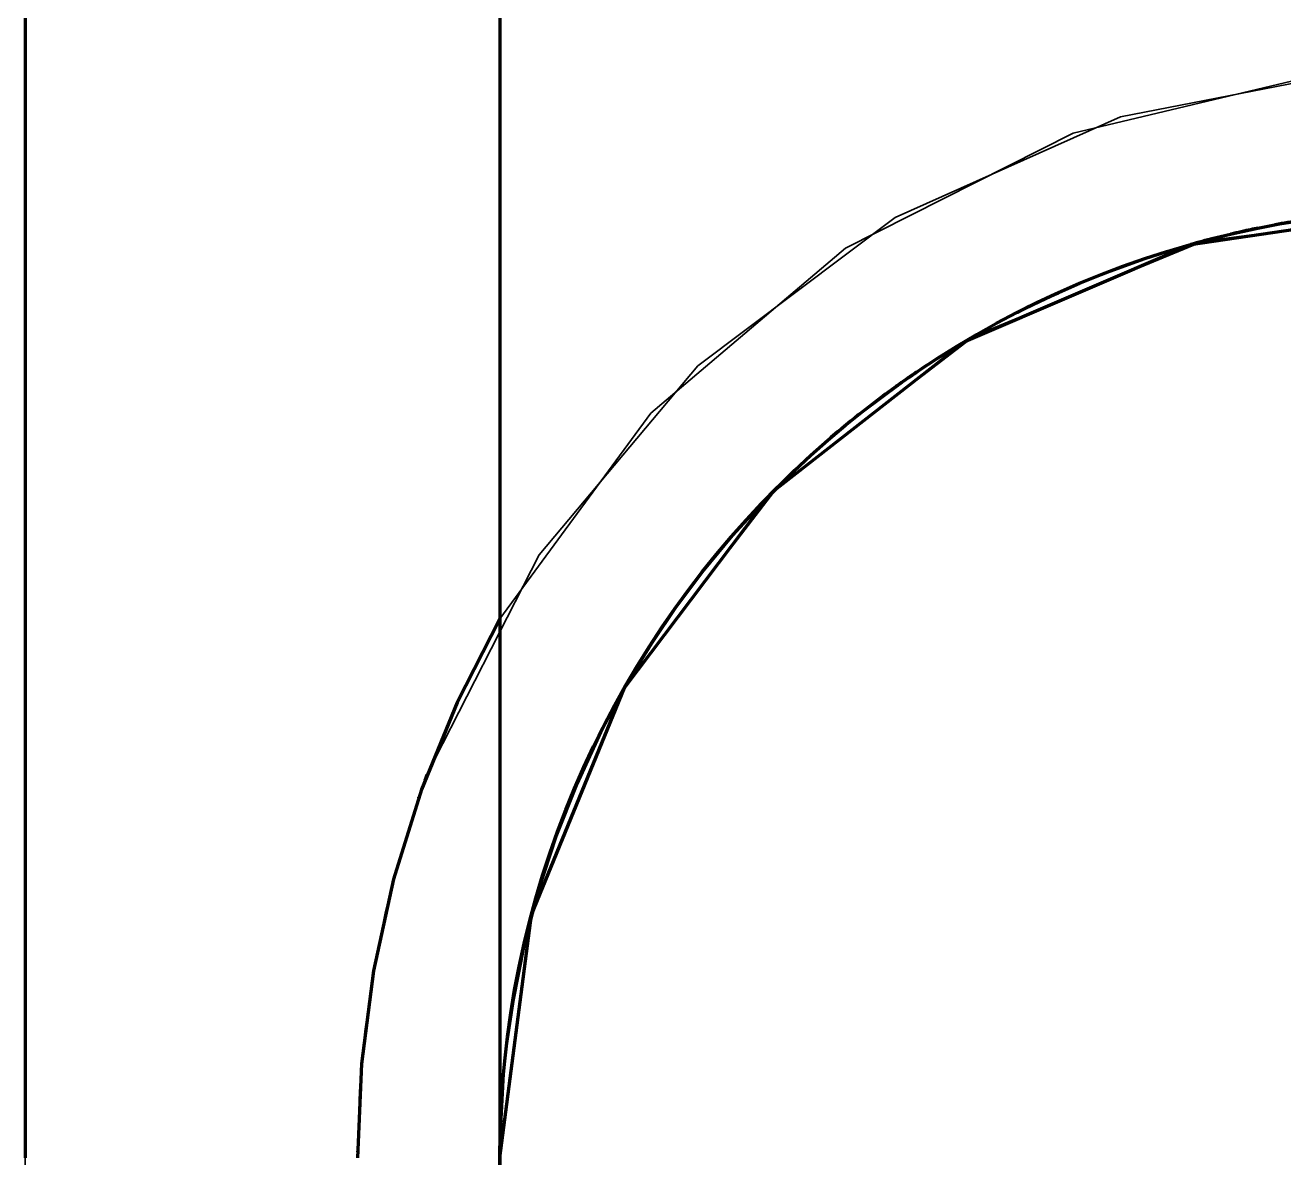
# Model space of a CAD drawing. Header units: millimetres. Extents: x 0 to 2382, y 0 to 420.
# Drawn here: x 185.1909 to 185.456, y 120.2906 to 120.5293 of the extents above; entities that cross this region are included whole.
import ezdxf

# ---------------------------------------------------------------- set-up
doc = ezdxf.new("R2010")
doc.units = ezdxf.units.MM
doc.linetypes.add('IRAM-E-TRAZOS', pattern=[5, 4, -1])
doc.layers.add('01-VISIBLE', color=7, linetype='CONTINUOUS', lineweight=70)
doc.layers.add('02-OCULTA', color=4, linetype='IRAM-E-TRAZOS', lineweight=35)

msp = doc.modelspace()

# ---------------------------------------------------------------- linework, layer by layer
at = {"layer": '01-VISIBLE'}
for points in [[(185.19085, 121.04063), (185.19085, 120.99063), (185.19085, 120.94063), (185.19085, 120.89063), (185.19085, 120.84063), (185.19085, 120.79063), (185.19085, 120.74063), (185.19085, 120.69063), (185.19085, 120.64063), (185.19085, 120.59063), (185.19085, 120.54063), (185.19085, 120.49063), (185.19085, 120.44063), (185.19085, 120.39063), (185.19085, 120.34063), (185.19085, 120.29063)], [(185.29085, 120.77063), (185.29085, 120.72011), (185.29085, 120.66958), (185.29085, 120.61905), (185.29085, 120.56853), (185.29085, 120.518), (185.29085, 120.46747), (185.29085, 120.41695), (185.29085, 120.36642), (185.29085, 120.3159), (185.29085, 120.26537), (185.29085, 120.21484), (185.29085, 120.16432), (185.29085, 120.11379), (185.29085, 120.06326), (185.29085, 120.01274), (185.29085, 119.96221), (185.29085, 119.91168), (185.29085, 119.86116), (185.29085, 119.81063)], [(185.29085, 120.77063), (185.29085, 120.7173), (185.29085, 120.66397), (185.29085, 120.61063), (185.29085, 120.5573), (185.29085, 120.50397), (185.29085, 120.45063), (185.29085, 120.3973), (185.29085, 120.34397), (185.29085, 120.29063)], [(185.29085, 120.29063), (185.29752, 120.34186), (185.3171, 120.38967), (185.34826, 120.43088), (185.38894, 120.46272), (185.43642, 120.48308), (185.48753, 120.4906)], [(185.45815, 120.48794), (185.45749, 120.48783), (185.45683, 120.48772), (185.45618, 120.4876), (185.45552, 120.48749), (185.45487, 120.48737), (185.45421, 120.48725)], [(185.4449, 120.48528), (185.44488, 120.48528), (185.44487, 120.48528), (185.44486, 120.48527), (185.44485, 120.48527), (185.44483, 120.48527), (185.44482, 120.48526)], [(185.4481, 120.48601), (185.44757, 120.48589), (185.44703, 120.48577), (185.4465, 120.48565), (185.44597, 120.48553), (185.44543, 120.48541), (185.4449, 120.48528)], [(185.45064, 120.48655), (185.45023, 120.48646), (185.44981, 120.48638), (185.44939, 120.48629), (185.44897, 120.4862), (185.44856, 120.48611), (185.44814, 120.48602)], [(185.45418, 120.48724), (185.45417, 120.48724), (185.45416, 120.48724), (185.45416, 120.48724), (185.45415, 120.48724), (185.45414, 120.48723), (185.45414, 120.48723)], [(185.43619, 120.48302), (185.43619, 120.48302), (185.43619, 120.48302), (185.43619, 120.48302), (185.43619, 120.48302), (185.43619, 120.48302), (185.43619, 120.48302)], [(185.43626, 120.48304), (185.43626, 120.48304), (185.43626, 120.48304), (185.43626, 120.48304), (185.43626, 120.48304), (185.43626, 120.48304), (185.43626, 120.48304)], [(185.43998, 120.48406), (185.43939, 120.4839), (185.43879, 120.48374), (185.4382, 120.48358), (185.4376, 120.48341), (185.43701, 120.48325), (185.43641, 120.48308)], [(185.44002, 120.48406), (185.44001, 120.48406), (185.44001, 120.48406), (185.44, 120.48406), (185.44, 120.48406), (185.43999, 120.48406), (185.43998, 120.48406)], [(185.44158, 120.48447), (185.44158, 120.48447), (185.44158, 120.48447), (185.44158, 120.48447), (185.44158, 120.48447), (185.44158, 120.48447), (185.44158, 120.48447)], [(185.44169, 120.48449), (185.44169, 120.48449), (185.44169, 120.48449), (185.44169, 120.48449), (185.44169, 120.48449), (185.44169, 120.48449), (185.44169, 120.48449)], [(185.40846, 120.47287), (185.40712, 120.47226), (185.40579, 120.47164), (185.40447, 120.47101), (185.40315, 120.47038), (185.40183, 120.46973), (185.40052, 120.46907)], [(185.40879, 120.47302), (185.40874, 120.473), (185.4087, 120.47298), (185.40865, 120.47296), (185.40861, 120.47294), (185.40857, 120.47292), (185.40852, 120.4729)], [(185.40884, 120.47305), (185.40884, 120.47305), (185.40884, 120.47305), (185.40884, 120.47305), (185.40884, 120.47305), (185.40884, 120.47305), (185.40884, 120.47305)], [(185.40893, 120.47308), (185.40893, 120.47308), (185.40893, 120.47308), (185.40893, 120.47308), (185.40893, 120.47308), (185.40893, 120.47308), (185.40893, 120.47308)], [(185.40051, 120.46907), (185.40048, 120.46905), (185.40045, 120.46903), (185.40042, 120.46902), (185.40038, 120.469), (185.40035, 120.46898), (185.40032, 120.46897)], [(185.39999, 120.4688), (185.39998, 120.46879), (185.39996, 120.46879), (185.39994, 120.46878), (185.39993, 120.46877), (185.39991, 120.46876), (185.39989, 120.46875)], [(185.40031, 120.46897), (185.40026, 120.46894), (185.40021, 120.46891), (185.40016, 120.46889), (185.40011, 120.46886), (185.40005, 120.46883), (185.4, 120.46881)], [(185.38247, 120.45872), (185.38185, 120.45832), (185.38123, 120.45791), (185.38061, 120.45751), (185.38, 120.4571), (185.37938, 120.45669), (185.37877, 120.45628)], [(185.37851, 120.4561), (185.3784, 120.45602), (185.37828, 120.45594), (185.37816, 120.45586), (185.37805, 120.45579), (185.37793, 120.45571), (185.37782, 120.45563)], [(185.37872, 120.45624), (185.37868, 120.45622), (185.37865, 120.4562), (185.37862, 120.45617), (185.37858, 120.45615), (185.37855, 120.45613), (185.37852, 120.45611)], [(185.37872, 120.45624), (185.37872, 120.45624), (185.37872, 120.45624), (185.37872, 120.45624), (185.37872, 120.45624), (185.37872, 120.45624), (185.37872, 120.45624)], [(185.37461, 120.45338), (185.37455, 120.45334), (185.3745, 120.4533), (185.37444, 120.45326), (185.37439, 120.45322), (185.37433, 120.45319), (185.37428, 120.45315)], [(185.37476, 120.45349), (185.37476, 120.45349), (185.37476, 120.45349), (185.37476, 120.45349), (185.37476, 120.45349), (185.37476, 120.45349), (185.37476, 120.45349)], [(185.37491, 120.4536), (185.3749, 120.45359), (185.37488, 120.45358), (185.37487, 120.45357), (185.37486, 120.45356), (185.37484, 120.45355), (185.37483, 120.45354)], [(185.37506, 120.45371), (185.37506, 120.45371), (185.37506, 120.45371), (185.37506, 120.45371), (185.37506, 120.45371), (185.37506, 120.45371), (185.37506, 120.45371)], [(185.37521, 120.45381), (185.3752, 120.4538), (185.37518, 120.45379), (185.37516, 120.45378), (185.37514, 120.45376), (185.37513, 120.45375), (185.37511, 120.45374)], [(185.37537, 120.45392), (185.37537, 120.45392), (185.37537, 120.45392), (185.37537, 120.45392), (185.37537, 120.45392), (185.37537, 120.45392), (185.37537, 120.45392)], [(185.37552, 120.45403), (185.3755, 120.45401), (185.37548, 120.454), (185.37545, 120.45398), (185.37543, 120.45397), (185.37541, 120.45395), (185.37539, 120.45394)], [(185.37567, 120.45414), (185.37567, 120.45414), (185.37567, 120.45414), (185.37567, 120.45414), (185.37567, 120.45413), (185.37567, 120.45413), (185.37567, 120.45413)], [(185.37598, 120.45435), (185.37595, 120.45433), (185.37593, 120.45432), (185.3759, 120.4543), (185.37588, 120.45428), (185.37585, 120.45426), (185.37583, 120.45424)], [(185.37613, 120.45446), (185.37613, 120.45446), (185.37613, 120.45446), (185.37613, 120.45446), (185.37613, 120.45446), (185.37613, 120.45446), (185.37613, 120.45446)], [(185.37628, 120.45457), (185.37627, 120.45456), (185.37626, 120.45455), (185.37625, 120.45455), (185.37624, 120.45454), (185.37623, 120.45453), (185.37622, 120.45453)], [(185.37644, 120.45467), (185.37644, 120.45467), (185.37644, 120.45467), (185.37644, 120.45467), (185.37644, 120.45467), (185.37644, 120.45467), (185.37644, 120.45467)], [(185.37659, 120.45478), (185.37658, 120.45477), (185.37656, 120.45476), (185.37655, 120.45475), (185.37653, 120.45474), (185.37652, 120.45473), (185.37651, 120.45472)], [(185.37675, 120.45489), (185.37675, 120.45489), (185.37675, 120.45489), (185.37675, 120.45489), (185.37675, 120.45489), (185.37675, 120.45489), (185.37675, 120.45489)], [(185.37732, 120.45528), (185.37723, 120.45522), (185.37714, 120.45516), (185.37705, 120.4551), (185.37696, 120.45504), (185.37687, 120.45498), (185.37679, 120.45492)], [(185.37776, 120.45559), (185.37769, 120.45554), (185.37762, 120.4555), (185.37756, 120.45545), (185.37749, 120.4554), (185.37742, 120.45535), (185.37735, 120.45531)], [(185.37154, 120.45115), (185.37153, 120.45114), (185.37153, 120.45114), (185.37152, 120.45113), (185.37152, 120.45113), (185.37151, 120.45113), (185.37151, 120.45112)], [(185.37181, 120.45135), (185.37177, 120.45132), (185.37172, 120.45128), (185.37168, 120.45125), (185.37164, 120.45122), (185.37159, 120.45119), (185.37155, 120.45115)], [(185.37208, 120.45155), (185.37204, 120.45152), (185.372, 120.45149), (185.37196, 120.45145), (185.37191, 120.45142), (185.37187, 120.45139), (185.37183, 120.45136)], [(185.3722, 120.45163), (185.37218, 120.45162), (185.37217, 120.45161), (185.37215, 120.4516), (185.37214, 120.45159), (185.37212, 120.45158), (185.3721, 120.45156)], [(185.37235, 120.45174), (185.37235, 120.45174), (185.37235, 120.45174), (185.37235, 120.45174), (185.37235, 120.45174), (185.37235, 120.45174), (185.37235, 120.45174)], [(185.3725, 120.45185), (185.3725, 120.45185), (185.3725, 120.45185), (185.3725, 120.45185), (185.3725, 120.45185), (185.3725, 120.45185), (185.3725, 120.45185)], [(185.37265, 120.45196), (185.37265, 120.45196), (185.37265, 120.45196), (185.37265, 120.45196), (185.37265, 120.45196), (185.37265, 120.45196), (185.37265, 120.45196)], [(185.3728, 120.45207), (185.3728, 120.45207), (185.3728, 120.45207), (185.3728, 120.45207), (185.3728, 120.45207), (185.3728, 120.45207), (185.3728, 120.45207)], [(185.37295, 120.45218), (185.37295, 120.45218), (185.37295, 120.45218), (185.37295, 120.45218), (185.37295, 120.45218), (185.37295, 120.45218), (185.37295, 120.45218)], [(185.3731, 120.45229), (185.3731, 120.45229), (185.3731, 120.45229), (185.3731, 120.45229), (185.3731, 120.45229), (185.3731, 120.45229), (185.3731, 120.45229)], [(185.37325, 120.4524), (185.37325, 120.4524), (185.37325, 120.4524), (185.37325, 120.4524), (185.37325, 120.4524), (185.37325, 120.4524), (185.37325, 120.4524)], [(185.3734, 120.45251), (185.3734, 120.45251), (185.3734, 120.45251), (185.3734, 120.45251), (185.3734, 120.45251), (185.3734, 120.45251), (185.3734, 120.45251)], [(185.37355, 120.45262), (185.37355, 120.45262), (185.37355, 120.45262), (185.37355, 120.45262), (185.37355, 120.45262), (185.37355, 120.45262), (185.37355, 120.45262)], [(185.3737, 120.45273), (185.3737, 120.45273), (185.3737, 120.45273), (185.3737, 120.45273), (185.3737, 120.45273), (185.3737, 120.45273), (185.3737, 120.45273)], [(185.37385, 120.45284), (185.37385, 120.45284), (185.37385, 120.45284), (185.37385, 120.45284), (185.37385, 120.45284), (185.37385, 120.45284), (185.37385, 120.45284)], [(185.374, 120.45295), (185.374, 120.45295), (185.374, 120.45295), (185.374, 120.45295), (185.374, 120.45295), (185.374, 120.45295), (185.374, 120.45295)], [(185.36655, 120.44731), (185.36563, 120.44658), (185.36471, 120.44584), (185.3638, 120.44509), (185.36289, 120.44434), (185.36199, 120.44359), (185.36109, 120.44283)], [(185.36108, 120.44281), (185.361, 120.44274), (185.36092, 120.44267), (185.36083, 120.4426), (185.36075, 120.44253), (185.36067, 120.44246), (185.36059, 120.44239)], [(185.35292, 120.43546), (185.34621, 120.42876), (185.33983, 120.42175), (185.33378, 120.41445), (185.32809, 120.40686), (185.32277, 120.39902), (185.31782, 120.39094)], [(185.29085, 120.40421), (185.28183, 120.3866), (185.27435, 120.36827), (185.26848, 120.34937), (185.26425, 120.33003), (185.2617, 120.31041), (185.26085, 120.29063)], [(185.31777, 120.39085), (185.31209, 120.38032), (185.30704, 120.36946), (185.30266, 120.35833), (185.29894, 120.34695), (185.29592, 120.33537), (185.29359, 120.32364)], [(185.27547, 120.37133), (185.2754, 120.37113), (185.27532, 120.37093), (185.27525, 120.37073), (185.27518, 120.37053), (185.2751, 120.37033), (185.27503, 120.37013)], [(185.27374, 120.36654), (185.27374, 120.36653), (185.27374, 120.36653), (185.27374, 120.36653), (185.27374, 120.36653), (185.27373, 120.36653), (185.27373, 120.36653)], [(185.29261, 120.31708), (185.2926, 120.31705), (185.2926, 120.31702), (185.29259, 120.31698), (185.29259, 120.31695), (185.29259, 120.31692), (185.29258, 120.31689)], [(185.29258, 120.31685), (185.29258, 120.31685), (185.29258, 120.31685), (185.29258, 120.31685), (185.29258, 120.31685), (185.29258, 120.31685), (185.29258, 120.31684)], [(185.26085, 120.292), (185.26085, 120.29199), (185.26085, 120.29199), (185.26085, 120.29199), (185.26085, 120.29199), (185.26085, 120.29199), (185.26085, 120.29199)], [(185.29085, 120.29191), (185.29085, 120.2917), (185.29085, 120.29149), (185.29085, 120.29127), (185.29085, 120.29106), (185.29085, 120.29085), (185.29085, 120.29063)]]:
    msp.add_lwpolyline(points, dxfattribs=at)
msp.add_circle((185.49085, 120.29063), 0.2, dxfattribs=at)
at = {"layer": '02-OCULTA'}
for points in [[(185.19085, 120.04063), (185.19085, 120.09063), (185.19085, 120.14063), (185.19085, 120.19063), (185.19085, 120.24063), (185.19085, 120.29063), (185.19085, 120.34063), (185.19085, 120.39063), (185.19085, 120.44063), (185.19085, 120.49063), (185.19085, 120.54063), (185.19085, 120.59063), (185.19085, 120.64063), (185.19085, 120.69063), (185.19085, 120.74063), (185.19085, 120.79063), (185.19085, 120.84063), (185.19085, 120.89063), (185.19085, 120.94063), (185.19085, 120.99063), (185.19085, 121.04063)], [(185.19085, 120.03679), (185.19085, 120.08756), (185.19085, 120.13832), (185.19085, 120.18909), (185.19085, 120.23986), (185.19085, 120.29063), (185.19085, 120.3414), (185.19085, 120.39217), (185.19085, 120.44294), (185.19085, 120.49371), (185.19085, 120.54448), (185.19085, 120.59525), (185.19085, 120.64602), (185.19085, 120.69679), (185.19085, 120.74756), (185.19085, 120.79832), (185.19085, 120.84909), (185.19085, 120.89986), (185.19085, 120.95063), (185.19085, 121.0014)], [(185.19085, 121.0014), (185.19085, 120.95063), (185.19085, 120.89986), (185.19085, 120.84909), (185.19085, 120.79832), (185.19085, 120.74756), (185.19085, 120.69679), (185.19085, 120.64602), (185.19085, 120.59525), (185.19085, 120.54448), (185.19085, 120.49371), (185.19085, 120.44294), (185.19085, 120.39217), (185.19085, 120.3414), (185.19085, 120.29063)], [(185.69085, 120.40421), (185.66021, 120.44625), (185.62091, 120.48033), (185.57495, 120.50471), (185.52469, 120.51813), (185.4727, 120.51992), (185.42164, 120.50997), (185.37412, 120.48881), (185.33257, 120.45751), (185.29912, 120.41767), (185.27547, 120.37133)], [(185.69085, 120.40421), (185.65902, 120.44754), (185.618, 120.48229), (185.57003, 120.50657), (185.51773, 120.51906), (185.46397, 120.51906), (185.41167, 120.50657), (185.3637, 120.48229), (185.32268, 120.44754), (185.29085, 120.40421)], [(185.49085, 120.49063), (185.43909, 120.48382), (185.39085, 120.46384), (185.34943, 120.43205), (185.31765, 120.39063), (185.29767, 120.3424), (185.29085, 120.29063)], [(185.29085, 120.29063), (185.29767, 120.3424), (185.31765, 120.39063), (185.34943, 120.43205), (185.39085, 120.46384), (185.43909, 120.48382), (185.49085, 120.49063)], [(185.44482, 120.48526), (185.4443, 120.48514), (185.44377, 120.48501), (185.44325, 120.48489), (185.44273, 120.48476), (185.44221, 120.48463), (185.44169, 120.48449)], [(185.4449, 120.48528), (185.4449, 120.48528), (185.4449, 120.48528), (185.4449, 120.48528), (185.4449, 120.48528), (185.4449, 120.48528), (185.4449, 120.48528)], [(185.44814, 120.48602), (185.44814, 120.48602), (185.44813, 120.48602), (185.44812, 120.48601), (185.44812, 120.48601), (185.44811, 120.48601), (185.4481, 120.48601)], [(185.45414, 120.48723), (185.45355, 120.48712), (185.45297, 120.48701), (185.45239, 120.4869), (185.45181, 120.48678), (185.45122, 120.48667), (185.45064, 120.48655)], [(185.45421, 120.48725), (185.4542, 120.48725), (185.4542, 120.48725), (185.45419, 120.48724), (185.45419, 120.48724), (185.45418, 120.48724), (185.45418, 120.48724)], [(185.43619, 120.48302), (185.43155, 120.48164), (185.42695, 120.48015), (185.42238, 120.47855), (185.41785, 120.47683), (185.41337, 120.47501), (185.40893, 120.47308)], [(185.43626, 120.48304), (185.43625, 120.48303), (185.43624, 120.48303), (185.43622, 120.48303), (185.43621, 120.48302), (185.4362, 120.48302), (185.43619, 120.48302)], [(185.43641, 120.48308), (185.43639, 120.48307), (185.43636, 120.48307), (185.43634, 120.48306), (185.43631, 120.48305), (185.43628, 120.48304), (185.43626, 120.48304)], [(185.43998, 120.48406), (185.43998, 120.48406), (185.43998, 120.48406), (185.43998, 120.48406), (185.43998, 120.48406), (185.43998, 120.48406), (185.43998, 120.48406)], [(185.44158, 120.48447), (185.44132, 120.4844), (185.44106, 120.48433), (185.4408, 120.48427), (185.44054, 120.4842), (185.44028, 120.48413), (185.44002, 120.48406)], [(185.44169, 120.48449), (185.44167, 120.48449), (185.44165, 120.48449), (185.44163, 120.48448), (185.44161, 120.48448), (185.4416, 120.48447), (185.44158, 120.48447)], [(185.40852, 120.4729), (185.40851, 120.4729), (185.4085, 120.47289), (185.40849, 120.47289), (185.40848, 120.47288), (185.40847, 120.47288), (185.40846, 120.47287)], [(185.40884, 120.47305), (185.40883, 120.47304), (185.40882, 120.47304), (185.40881, 120.47303), (185.40881, 120.47303), (185.4088, 120.47303), (185.40879, 120.47302)], [(185.40893, 120.47308), (185.40891, 120.47308), (185.4089, 120.47307), (185.40888, 120.47306), (185.40887, 120.47306), (185.40886, 120.47305), (185.40884, 120.47305)], [(185.40052, 120.46907), (185.40052, 120.46907), (185.40052, 120.46907), (185.40052, 120.46907), (185.40052, 120.46907), (185.40051, 120.46907), (185.40051, 120.46907)], [(185.39989, 120.46875), (185.39692, 120.4672), (185.39397, 120.4656), (185.39105, 120.46395), (185.38816, 120.46226), (185.3853, 120.46051), (185.38247, 120.45872)], [(185.4, 120.46881), (185.4, 120.46881), (185.4, 120.46881), (185.4, 120.46881), (185.4, 120.4688), (185.39999, 120.4688), (185.39999, 120.4688)], [(185.40032, 120.46897), (185.40032, 120.46897), (185.40031, 120.46897), (185.40031, 120.46897), (185.40031, 120.46897), (185.40031, 120.46897), (185.40031, 120.46897)], [(185.37852, 120.45611), (185.37852, 120.4561), (185.37852, 120.4561), (185.37852, 120.4561), (185.37851, 120.4561), (185.37851, 120.4561), (185.37851, 120.4561)], [(185.37877, 120.45628), (185.37876, 120.45627), (185.37875, 120.45627), (185.37875, 120.45626), (185.37874, 120.45625), (185.37873, 120.45625), (185.37872, 120.45624)], [(185.37872, 120.45624), (185.37872, 120.45624), (185.37872, 120.45624), (185.37872, 120.45624), (185.37872, 120.45624), (185.37872, 120.45624), (185.37872, 120.45624)], [(185.37428, 120.45315), (185.37423, 120.45311), (185.37419, 120.45308), (185.37414, 120.45305), (185.37409, 120.45301), (185.37405, 120.45298), (185.374, 120.45295)], [(185.37476, 120.45349), (185.37473, 120.45347), (185.37471, 120.45345), (185.37468, 120.45344), (185.37466, 120.45342), (185.37463, 120.4534), (185.37461, 120.45338)], [(185.37483, 120.45354), (185.37482, 120.45353), (185.37481, 120.45352), (185.37479, 120.45352), (185.37478, 120.45351), (185.37477, 120.4535), (185.37476, 120.45349)], [(185.37506, 120.45371), (185.37504, 120.45369), (185.37501, 120.45367), (185.37499, 120.45365), (185.37496, 120.45363), (185.37494, 120.45362), (185.37491, 120.4536)], [(185.37511, 120.45374), (185.3751, 120.45373), (185.37509, 120.45373), (185.37509, 120.45372), (185.37508, 120.45372), (185.37507, 120.45371), (185.37506, 120.45371)], [(185.37537, 120.45392), (185.37534, 120.4539), (185.37532, 120.45389), (185.37529, 120.45387), (185.37527, 120.45385), (185.37524, 120.45383), (185.37521, 120.45381)], [(185.37539, 120.45394), (185.37538, 120.45393), (185.37538, 120.45393), (185.37538, 120.45393), (185.37537, 120.45393), (185.37537, 120.45392), (185.37537, 120.45392)], [(185.37567, 120.45413), (185.37564, 120.45412), (185.37562, 120.4541), (185.37559, 120.45408), (185.37557, 120.45406), (185.37554, 120.45405), (185.37552, 120.45403)], [(185.37583, 120.45424), (185.3758, 120.45423), (185.37577, 120.45421), (185.37575, 120.45419), (185.37572, 120.45417), (185.3757, 120.45416), (185.37567, 120.45414)], [(185.37613, 120.45446), (185.37611, 120.45444), (185.37608, 120.45442), (185.37605, 120.45441), (185.37603, 120.45439), (185.376, 120.45437), (185.37598, 120.45435)], [(185.37622, 120.45453), (185.37621, 120.45451), (185.37619, 120.4545), (185.37618, 120.45449), (185.37616, 120.45448), (185.37615, 120.45447), (185.37613, 120.45446)], [(185.37644, 120.45467), (185.37641, 120.45466), (185.37639, 120.45464), (185.37636, 120.45462), (185.37634, 120.4546), (185.37631, 120.45458), (185.37628, 120.45457)], [(185.37651, 120.45472), (185.37649, 120.45471), (185.37648, 120.45471), (185.37647, 120.4547), (185.37646, 120.45469), (185.37645, 120.45468), (185.37644, 120.45467)], [(185.37675, 120.45489), (185.37672, 120.45487), (185.37669, 120.45485), (185.37667, 120.45483), (185.37664, 120.45482), (185.37662, 120.4548), (185.37659, 120.45478)], [(185.37679, 120.45492), (185.37678, 120.45491), (185.37677, 120.45491), (185.37677, 120.4549), (185.37676, 120.4549), (185.37675, 120.45489), (185.37675, 120.45489)], [(185.37735, 120.45531), (185.37734, 120.4553), (185.37734, 120.4553), (185.37733, 120.4553), (185.37733, 120.45529), (185.37732, 120.45529), (185.37732, 120.45528)], [(185.37782, 120.45563), (185.37781, 120.45562), (185.3778, 120.45561), (185.37779, 120.45561), (185.37778, 120.4556), (185.37777, 120.4556), (185.37776, 120.45559)], [(185.37151, 120.45112), (185.37067, 120.4505), (185.36984, 120.44987), (185.36901, 120.44924), (185.36819, 120.4486), (185.36737, 120.44796), (185.36655, 120.44731)], [(185.37155, 120.45115), (185.37155, 120.45115), (185.37155, 120.45115), (185.37154, 120.45115), (185.37154, 120.45115), (185.37154, 120.45115), (185.37154, 120.45115)], [(185.37183, 120.45136), (185.37182, 120.45136), (185.37182, 120.45136), (185.37182, 120.45135), (185.37182, 120.45135), (185.37181, 120.45135), (185.37181, 120.45135)], [(185.3721, 120.45156), (185.3721, 120.45156), (185.3721, 120.45156), (185.37209, 120.45156), (185.37209, 120.45155), (185.37209, 120.45155), (185.37208, 120.45155)], [(185.37235, 120.45174), (185.37232, 120.45173), (185.3723, 120.45171), (185.37227, 120.45169), (185.37225, 120.45167), (185.37222, 120.45165), (185.3722, 120.45163)], [(185.3725, 120.45185), (185.37247, 120.45184), (185.37245, 120.45182), (185.37242, 120.4518), (185.3724, 120.45178), (185.37237, 120.45176), (185.37235, 120.45174)], [(185.37265, 120.45196), (185.37262, 120.45194), (185.3726, 120.45193), (185.37257, 120.45191), (185.37255, 120.45189), (185.37252, 120.45187), (185.3725, 120.45185)], [(185.3728, 120.45207), (185.37277, 120.45205), (185.37275, 120.45204), (185.37272, 120.45202), (185.3727, 120.452), (185.37267, 120.45198), (185.37265, 120.45196)], [(185.37295, 120.45218), (185.37292, 120.45216), (185.3729, 120.45215), (185.37287, 120.45213), (185.37285, 120.45211), (185.37282, 120.45209), (185.3728, 120.45207)], [(185.3731, 120.45229), (185.37307, 120.45227), (185.37305, 120.45226), (185.37302, 120.45224), (185.373, 120.45222), (185.37297, 120.4522), (185.37295, 120.45218)], [(185.37325, 120.4524), (185.37322, 120.45238), (185.3732, 120.45237), (185.37317, 120.45235), (185.37315, 120.45233), (185.37312, 120.45231), (185.3731, 120.45229)], [(185.3734, 120.45251), (185.37337, 120.45249), (185.37335, 120.45247), (185.37332, 120.45246), (185.3733, 120.45244), (185.37327, 120.45242), (185.37325, 120.4524)], [(185.37355, 120.45262), (185.37352, 120.4526), (185.3735, 120.45258), (185.37347, 120.45257), (185.37345, 120.45255), (185.37342, 120.45253), (185.3734, 120.45251)], [(185.3737, 120.45273), (185.37367, 120.45271), (185.37365, 120.45269), (185.37362, 120.45267), (185.3736, 120.45266), (185.37357, 120.45264), (185.37355, 120.45262)], [(185.37385, 120.45284), (185.37382, 120.45282), (185.3738, 120.4528), (185.37377, 120.45278), (185.37375, 120.45277), (185.37372, 120.45275), (185.3737, 120.45273)], [(185.374, 120.45295), (185.37398, 120.45293), (185.37395, 120.45291), (185.37393, 120.45289), (185.3739, 120.45287), (185.37387, 120.45286), (185.37385, 120.45284)], [(185.36109, 120.44283), (185.36109, 120.44282), (185.36109, 120.44282), (185.36109, 120.44282), (185.36108, 120.44282), (185.36108, 120.44282), (185.36108, 120.44281)], [(185.36059, 120.44239), (185.35929, 120.44127), (185.35799, 120.44013), (185.35671, 120.43898), (185.35543, 120.43781), (185.35417, 120.43664), (185.35292, 120.43546)], [(185.31782, 120.39094), (185.31781, 120.39092), (185.3178, 120.39091), (185.3178, 120.39089), (185.31779, 120.39088), (185.31778, 120.39086), (185.31777, 120.39085)], [(185.27503, 120.37013), (185.27481, 120.36953), (185.27459, 120.36894), (185.27437, 120.36834), (185.27416, 120.36774), (185.27395, 120.36714), (185.27374, 120.36654)], [(185.27373, 120.36653), (185.26989, 120.35447), (185.26671, 120.34221), (185.26421, 120.3298), (185.2624, 120.31726), (185.26128, 120.30465), (185.26085, 120.292)], [(185.29359, 120.32364), (185.29341, 120.32254), (185.29324, 120.32145), (185.29307, 120.32036), (185.29291, 120.31927), (185.29276, 120.31817), (185.29261, 120.31708)], [(185.29258, 120.31684), (185.29207, 120.31271), (185.29166, 120.30856), (185.29133, 120.30441), (185.29108, 120.30024), (185.29093, 120.29608), (185.29085, 120.29191)], [(185.29258, 120.31689), (185.29258, 120.31688), (185.29258, 120.31688), (185.29258, 120.31687), (185.29258, 120.31686), (185.29258, 120.31686), (185.29258, 120.31685)], [(185.26085, 120.29199), (185.26085, 120.29176), (185.26085, 120.29154), (185.26085, 120.29131), (185.26085, 120.29108), (185.26085, 120.29086), (185.26085, 120.29063)]]:
    msp.add_lwpolyline(points, dxfattribs=at)
msp.add_circle((185.49085, 120.29063), 0.2, dxfattribs=at)

doc.saveas('drawing.dxf')
